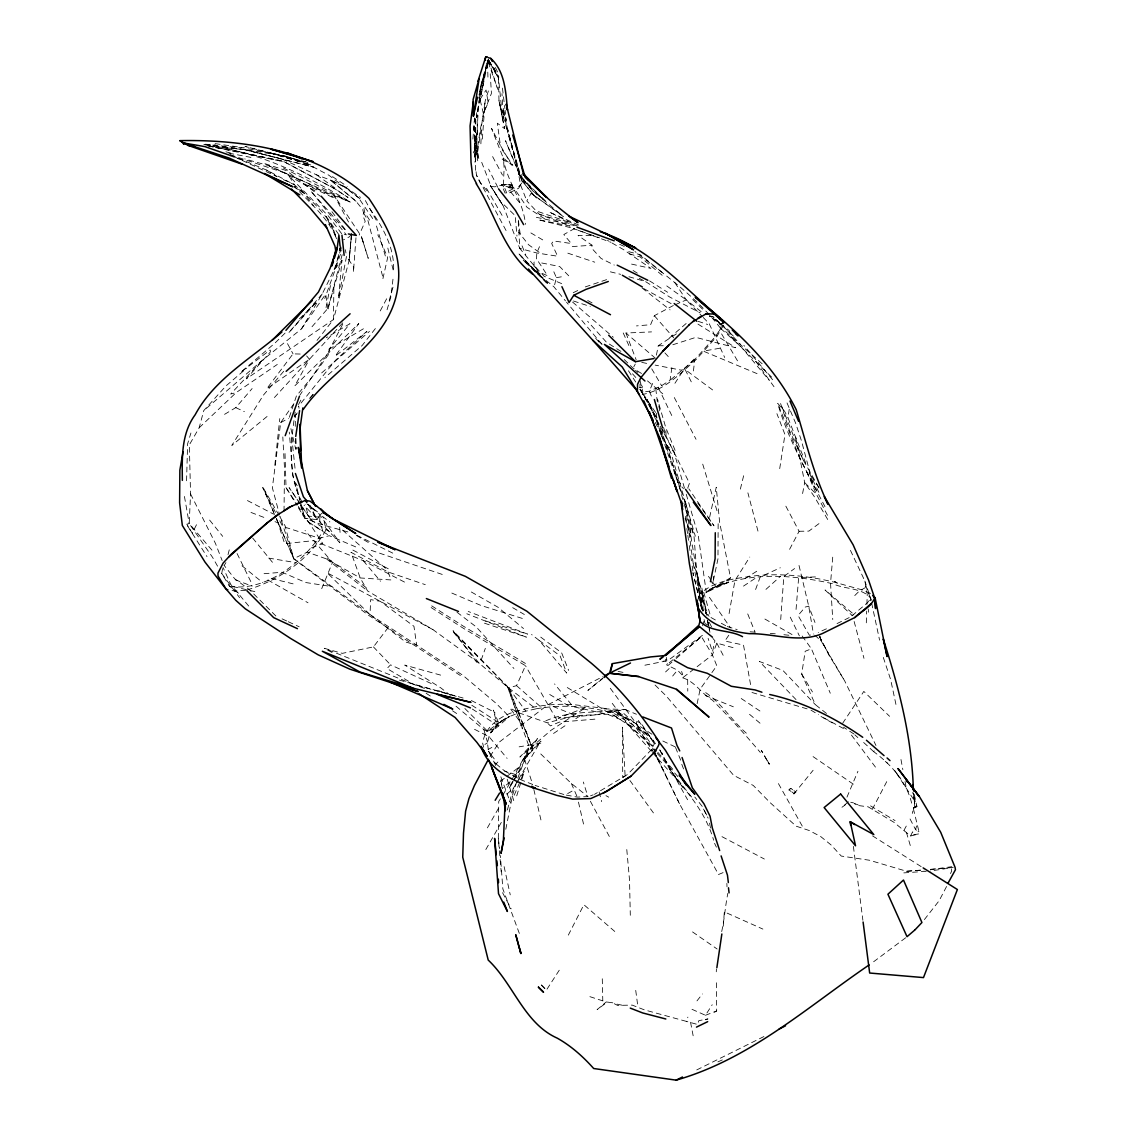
<?xml version="1.0" encoding="UTF-8"?>
<svg xmlns="http://www.w3.org/2000/svg" width="1137" height="1137" viewBox="0 0 1137 1137"><rect width="100%" height="100%" fill="white"/><g stroke="black" fill="none" stroke-linecap="round" stroke-linejoin="round"><path stroke-width="0.75" stroke-dasharray="5 3.75" d="M342.166 254.716L333.88 285.955L333.468 319.554L316.37 341.256M295.265 426.318L295.435 415.716M500.436 798.814L498.731 801.443L498.333 838.566L499.228 849.055M186.567 480.766L187.605 443.885L190.917 433.012M718.143 523.731L717.973 558.821L713.595 579.586M495.789 765.542L488.526 751.386L487.432 742.831L489.706 733.905L497.935 723.7L505.937 718.172L499.555 722.706M866.309 622.82L866.692 611.109M866.906 604.415L867.233 594.367L864.887 581.078L849.964 549.342M284.023 511.138L284.506 468.33L282.815 436.949M475.65 118.674L474.854 156.394L475.678 118.532M610.271 688.255L653.008 746.426L654.329 743.811L652.965 740.002L655.878 744.28C645.631 730.878 629.216 722.961 615.089 714.064C589.918 705.807 561.991 704.187 535.925 708.848L508.594 687.885L479.174 663.226L453.279 631.987L508.594 687.885L518.87 712.842L509.93 707.996L525.18 728.618L532.414 748.686L518.87 712.842L509.248 716.637L496.002 703.277L462.731 675.207L370.022 614.591L370.662 599.625L380.27 601.317L413.939 626.288L416.682 645.091L405.582 642.007L370.022 614.591L293.787 558.594L276.078 518.06M480.88 143.802L481.477 130.229M521.897 174.288L521.485 183.498L518.614 186.752M716.282 971.78L716.409 968.951M217.565 566.169L212.576 557.372L189.211 523.56L190.547 493.955L189.339 444.865L199.174 427.768L203.75 410.613L226.007 385.898L246.686 368.232M474.74 118.006C472.097 132.574 478.492 146.559 477.782 161.127C475.465 145.01 478.521 128.879 476.488 112.748M482.33 139.055L485.144 101.207L489.351 87.862M561.664 283.61L544.211 276.348L534.177 265.546L540.203 274.259L522.736 259.861L547.437 283.156L534.305 270.08L533.978 262.363L536.465 258.724L536.835 252.997L539.478 246.672M591.013 235.586L578.037 235.458L592.036 245.222L591.808 248.321L601.061 258.44L614.278 265.077M721.697 931.573C724.482 919.051 725.292 905.933 727.836 893.341M780.707 619.566L783.819 576.473L794.578 568.543M355.966 237.804L353.436 272.041L353.735 267.294L346.529 256.223L338.456 298.519L341.967 260.302L334.164 269.753L322.24 293.929L301.504 328.863L261.567 360.955L203.75 410.613M472.893 139.069L474.57 118.191M796.056 609.446L798.657 577.553L817.048 576.843M832.725 557.173L830.536 583.253L832.753 619.566M723.26 926.271L724.34 911.874L762.884 929.085M351.546 233.241L349.116 260.501L333.468 319.554L246.303 378.834L270.407 351.93L270.123 349.997L240.475 372.524L274.927 343.118L287.291 330.895M666.566 657.413L665.785 661.35M351.262 237.775L349.116 260.501L351.646 233.483M713.226 581.32L713.894 574.441M274.841 465.26L279.773 418.615M482.159 80.969L476.645 117.594L482.159 80.969L487.489 60.233L491.397 64.468L488.285 59.664L479.004 94.996M477.782 151.306L485.144 101.207M693.428 370.96L694.792 359.519L715.372 336.623L720.716 328.522C697.422 297.723 665.159 275.069 634.958 251.504M392.976 279.205L390.773 297.269L386.552 311.467M293.914 403.692L280.683 422.609L272.368 487.759L279.503 514.649M656.902 417.947L640.046 389.295L639.96 383.979M302.328 502.426C286.78 474.982 290.873 442.051 295.151 412.106M340.603 246.061L335.074 270.009L324.741 298.59M709.118 616.297L703.092 610.384L701.088 605.993L696.739 572.181L685.028 500.323L693.996 535.953L696.739 572.181L701.756 599.54L701.401 603.69M655.552 412.433L640.046 389.295L641.936 392.194L649.284 391.213L661.606 385.685L670.063 380.241L671.868 367.649M805.778 463.271L787.969 417.691L789.59 407.046M826.457 713.453L815.343 704.627L801.699 673.999L805.181 651.259L811.434 648.815L830.28 693.215M779.712 468.629L784.971 434.576L776.912 413.683M474.143 151.875L477.654 130.286L473.276 152.926M716.395 982.766L716.665 1010.949L714.491 1012.271M729.087 613.582L734.928 580.623L749.766 557.087M802.58 493.543L804.698 482.628L795.346 435.443M505.794 829.285L512.602 794.905L515.729 784.843M326.049 307.587L330.569 284.932M676.387 333.866L658.28 345.719L655.722 358.496L625.947 333.013L651.544 331.89M697.123 703.661L700.15 689.136L710.909 673.999M480.027 99.402L486.067 90.036L488.199 102.856L483.268 113.089L480.027 99.402L483.85 81.48M500.408 145.479L491.554 128.438L503.265 157.958L511.806 165.078L500.408 145.479L497.324 123.208L504.629 128.68L502.824 120.167L498.518 78.197L488.398 59.749L478.35 108.242L475.422 161.411L480.382 128.907L484.064 112.165L491.44 93.348L490.218 73.777M709.616 517.321L716.253 487.233L719.65 522.338L730.537 577.823C724.397 584.759 715.074 585.583 707.91 590.87C745.758 570.831 792.461 574.555 833.066 583.807C844.677 589.378 861.448 587.502 870.53 597.877L871.255 601.26M382.927 278.622L387.674 257.559L377.811 234.847M706.148 613.625L701.813 587.857L703.149 594.864L701.756 599.54M740.358 489.109L743.769 475.209M697.663 600.919L698.786 596.399L693.357 574.327M554.629 284.776L556.405 277.627L552.411 268.574M328.124 308.937L333.88 285.955M912.3 813.424L912.897 811.022M228.011 554.629L229.262 549.853M914.319 794.521L916.834 806.304L913.025 807.313C914.091 809.885 921.24 803.561 913.025 807.313L918.938 831.531L915.569 829.612L916.976 824.382M205.2 144.683L243.19 149.231L281.72 158.882L316.569 174.842L330.668 180.172L356.023 201.292L362.703 209.549L363.584 212.889L362.831 215.646L365.204 221.317L359.207 235.018M480.382 86.824L488.413 60.062L486.991 60.304M389.224 300.452L393.786 284.421M723.587 325.182L716.921 336.396L696.341 359.363C680.495 373.32 663.965 390.872 642.206 394.468M702.609 625.791L703.874 621.399M312.007 326.745L327.754 308.525L341.967 260.302M479.416 91.784L488.171 62.265L486.949 59.621M517.804 778.134L529.316 747.208L507.457 686.492L453.052 630.737L477.227 662.857M516.724 795.843L524.399 771.085L516.951 782.668M341.143 247.099L339.977 250.637L341.512 251.035L335.074 270.009M334.164 269.753L341.526 247.269M289.338 417.265L296.416 395.932L314.082 374.627L330.213 352.186L329.034 349.215L349.997 323.675L326.305 337.703M362.859 241.215L361.339 236.354L334.349 195.706L350.253 225.211M506.064 230.555L476.46 175.141L475.82 169.626M687.7 488.185L689.463 483.197L662.303 428.706M481.15 660.142L485.343 648.332M755.608 589.506L760.184 576.971L780.323 567.761M733.052 647.649L716.807 643.101L712.402 654.912L682.641 677.808L682.001 674.866L677.524 670.148L666.623 664.889L667.476 663.667M478.705 98.166L481.818 89.88L485.058 73.791L481.804 81.963M621.967 1005.165L613.852 1003.488L617.505 1005.392L632.215 1005.108L644.494 1009.912L686.293 1021.353L687.899 1017.132M321.714 588.696L332.473 562.46L305.057 530.467M222.596 568.628L221.715 573.503L229.418 586.109L240.475 594.736M673.36 305.512L654.343 315.702L650.606 324.713L636.45 325.907M514.222 795.26L524.399 771.085M846.966 797.151L857.938 771.284M559.248 970.231L546.3 990.256L541.311 985.168M652.652 383.439L649.284 391.213L652.539 398.703M532.414 748.686L508.594 687.885L516.539 685.654L525.479 665.699L462.517 627.752L430.639 607.229M946.567 886.49L939.134 900.731L924.097 919.961M514.947 776.713L529.316 747.208M771.625 377.114L731.603 337.76L729.073 330.398L709.374 315.83L712.856 316.626L720.901 323.946L721.156 327.001L719.565 330.483L737.586 360.969M767.077 760.383L761.392 750.477L769.252 764.206L767.191 760.141M851.997 615.771L867.531 602.709L870.601 598.375L865.811 586.223M910.581 835.993L912.599 831.815L915.541 834.785L910.581 835.993L893.824 822.222L868.099 806.815L857.341 805.408L854.413 803.589L860.652 805.678M501.332 822.406L485.215 850.618M507.372 809.985L513.228 788.453L517.662 780.821M950.475 873.557L951.683 871.113L951.385 868.824L948.329 868.256L930.379 870.999M196.488 524.725L192.252 533.225L186.823 524.2L189.211 523.56L212.505 550.791M651.6 749.482L627.539 774.496L594.48 794.351M513.157 781.56L509.532 787.472L514.18 778.248M568.329 935.111L583.878 904.711L616.24 932.738M342.706 324.216L326.887 354.602L300.026 394.965M872.292 809.373L887.272 780.622M789.604 549.313L799.084 531.292L785.425 505.354M298.491 404.559L300.836 400.153M380.227 310.941L387.575 297.027M511.977 779.442L523.02 759.445L540.771 741.139L542.505 742.845L519.14 746.838M633.792 366.782L635.27 364.067M903.901 830.479L906.431 825.789M306.635 355.924L309.463 359.235L294.781 385.855L358.795 323.562L335.06 356.322L366.924 331.435L335.586 360.216L298.306 406.477M509.532 787.472L512.972 781.403M513.839 779.883L536.223 740.386M487.403 827.85L499.271 806.929M490.53 185.9L503.151 205.74L490.488 185.658L503.151 205.74L519.78 248.434L536.835 252.997L557.599 256.209L551.672 243.46L553.563 240.959L571.342 243.517L563.81 234.535L574.455 228.608L538.142 219.725L570.078 226.036L539.279 214.239L526.815 200.894L531.15 193.29L561.934 215.319L532.486 190.604L519.211 174.529L532.486 190.604L543.799 199.742M793.91 793.896L795.829 792.048L790.769 788.296L789.05 789.803L793.91 793.896L813.111 770.275M518.543 779.286L539.805 742.589L521.641 762.003M224.486 565.046L225.922 562.588M518.515 173.705L525.081 183.341L518.515 173.705L520.575 185.018L518.714 188.188L507.116 194.015L503.336 184.635L504.16 167.764L503.265 157.958C506.505 181.181 523.418 200.439 525.436 224.359M490.075 756.446L499.086 742.262L547.863 704.769L603.051 676.501M502.98 794.862L511.138 780.92L502.284 788.382M514.066 780.096L520.405 769.749M692.007 1009.315L705.452 1015.284L712.203 1004.767M516.027 784.118L513.228 788.453L505.325 795.545M674.937 383.283L683.877 369.482L694.124 359.079M911.647 803.148C906.445 781.517 891.138 764.547 873.685 751.656L875.973 748.217M842.631 723.303L863.822 691.424L889.575 716.296M728.789 635.213L724.866 641.026L743.513 645.077L750.775 685.71M524.996 756.73L537.46 738.595L519.893 757.043L550.99 730.309L586.067 707.342L558.168 718.2L594.722 714.946L625.037 709.502L636.422 714.249M301.504 328.863L325.708 294.071L327.754 308.525M723.388 322.652L720.943 324.898L723.317 321.544M711.89 672.621L716.779 665.742L712.402 654.912L701.501 636.649L702.737 635.086L667.732 660.654L644.594 665.273M720.943 324.898L723.359 321.572M494.78 727.936L501.36 721.043L500.337 722.208L509.248 716.637L490.687 732.782L494.325 728.22L490.687 732.782M300.225 354.048L293.033 353.849L266.74 388.783L309.463 359.235M332.032 652.524L324.301 648.303L342.322 653.349L373.433 646.896L389.508 625.805M375.366 328.565L362.206 345.449L324.912 377.555M696.967 1000.887L702.439 993.965M495.519 726.742L497.935 723.7L487.531 731.148L464.536 708.152M294.17 416.838L299.486 410.244M229.674 586.322C266.101 591.993 304.872 561.124 322.837 531.491L319.696 520.163L320.165 514.72L323.491 512.091M672.663 676.032L677.524 670.148M294.284 416.81L296.53 414.152M309.946 398.234L315.546 391.597M283.681 371.316L263.471 395.065L231.82 445.406L269.696 414.337M224.543 414.351L235.785 407.629L252.13 388.556M309.747 398.263L314.309 392.947M322.24 293.929L288.457 333.027L316.939 301.547L297.169 321.117M351.589 234.279L349.187 236.908L343.53 239.822M274.415 397.538L344.284 321.174M261.567 360.955L230.669 394.042L236.183 392.578L277.286 364.451M431.278 683.564L390.588 664.847L386.978 668.528L414.294 684.63L427.597 689.576M494.467 762.145L496.045 763.893L499.115 760.795M854.754 595.575L859.259 591.084L865.271 587.658M694.792 359.519L670.063 380.241M493.913 729.073L490.019 732.868L483.836 729.556L455.454 705.722M199.174 427.768L236.183 392.578M665.571 671.953L671.271 666.538M788.879 790.059L790.769 788.296L795.758 792.134M500.706 721.455L509.248 716.637M765.968 589.364L780.366 576.374M795.829 792.048L794.109 793.541L789.05 789.803M321.672 372.908L369.468 331.421M669.153 338.243L687.416 322.396M668.158 665.401L674.824 659.659M676.16 658.508L701.501 636.649L666.623 664.889M848.401 801.784L841.849 807.355L845.573 804.641M607.3 1002.067L606.177 1001.981L597.11 1009.656L607.3 1002.067L612.786 1002.82M523.02 759.445L527.298 755.906M602.653 678.633L587.886 690.415L602.937 677.965M905.663 937.783L871.866 963.067M713.88 587.559L709.545 589.364L711.407 588.653L703.149 594.864L706.972 615.543M500.294 781.389L505.553 777.395M506.875 776.4L518.699 767.418M818.967 523.631L808.904 531.093L799.084 531.292M712.018 588.27L713.269 587.957L706.29 592.391L698.246 535.413L685.938 493.174M663.368 661.364L664.193 660.782M553.534 733.464L567.491 724.098M743.499 586.109L756.73 577.312M728.732 582.116L720.389 585.271L721.938 584.446L728.732 582.116L706.29 592.391M484.93 744.437L487.432 742.831M575.791 718.698L580.154 715.869M745.119 578.634L757.327 570.873M329.034 349.215L365.304 327.655M730.537 577.823L715.727 586.365L708.45 576.36M513.085 188.657L505.112 193.148L501.417 184.663L511.522 185.075L513.085 188.657L501.417 184.663M572.01 791.139L565.302 794.919L577.298 797.108L587.886 796.611L583.338 782.029M913.437 808.109L916.806 806.247L912.272 792.56M488.157 749.439L491.838 747.45M280.683 422.609L288.514 418.388M665.571 659.858L666.893 659.204M696.754 1069.917L766.523 1035.253M826.428 628.818L818.242 632.499M837.045 623.588L849.183 617.604M573.219 292.706L577.738 290.532M916.806 806.247L913.309 807.91L916.863 806.431M717.888 1061.901L722.322 1059.911M674.98 304.815L686.322 299.926L702.822 313.002M487.531 731.148L493.913 728.49L497.111 724.212L493.316 710.128L498.773 723.203M723.075 872.619L718.541 874.509L679.656 804.072L655.054 753.461L679.656 804.072M341.342 250.097L339.977 250.637L339.494 247.923M705.452 1015.284L716.665 1010.949M545.788 720.844C570.746 709.786 598.687 713.482 625.037 709.502L600.691 708.749M721.569 584.66L715.116 586.777L719.693 585.2M590.501 795.843L593.159 794.848M311.51 547.792L322.794 543.557L298.306 506.42M585.299 286.922L606.973 279.503M869.535 600.592L871.24 600.009L864.887 581.078M672.834 344.753L695.83 337.376L735.767 347.737L695.787 322.737M705.295 1019.775L707.967 1018.923L698.843 1020.642L697.578 1024.494L686.293 1021.353M518.87 712.842L547.181 722.777L575.905 715.557L607.4 714.249L613.639 715.23L620.631 719.565L607.4 714.249L573.105 706.688L554.558 683.934M247.127 589.904C279.347 580.325 309.733 559.276 326.163 529.572L323.121 517.591M535.925 708.848L518.813 712.757M918.085 831.758L918.938 831.531M355.71 546.897L329.318 535.712L319.255 538.213L282.63 526.417L278.65 518.628M810.567 635.043L809.416 635.313L798.075 615.487L805.209 607.087L808.72 606.135L815.002 622.493M913.636 834.729L918.994 833.876M719.792 348.235L703.306 351.12L759.886 374.826M556.405 277.627L563.853 276.433M639.477 387.66L642.576 387.22L640.771 383.624M712.601 389.934L685.17 369.582L680.964 370.093L655.154 365.105M951.825 866.692L930.336 869.606M594.893 719.152L559.262 722.137L550.407 725.889L547.181 722.777M655.054 685.042L666.225 695.986L733.649 775.349L753.248 785.44L770.104 802.623L796.127 826.173L809.16 830.493L820.729 836.576L831.175 845.047L841.266 856.062L869.421 860.24L906.573 871.255L923.884 869.848M930.819 869.293L955.066 867.332M903.816 872.889L928.815 871.113M264.082 573.688L282.132 572.266L305.754 582.528L331.961 586.621M245.748 590.288L235.103 591.112L227.158 589.62M906.573 871.255L924.04 870.032M572.252 246.573L592.036 245.222M506.761 184.421L503.336 184.635L509.703 187.96L512.133 187.676L514.166 189.836L506.761 184.421L512.645 185.089M702.524 596.683L696.739 572.181L702.709 596.683M658.28 345.719L664.719 345.762M203.821 144.399L241.215 147.696M589.904 996.666L606.177 1001.981M205.314 144.214L215.689 144.982M750.107 631.774L758.45 632.428M770.275 633.394L775.349 633.821M356.023 201.292L330.668 180.172L345.023 186.852L360.799 199.401L328.792 175.197L313.627 167.153L244.938 149.729L209.037 146.048M320.307 517.193L308.454 516.099L300.708 504.714L311.566 520.433L331.876 533.154M491.085 186.425L494.865 186.823L502.483 185.075L505.226 189.325M783.905 634.716L789.05 635.256M709.701 316.228L712.8 316.583L735.383 337.973M218.091 148.151L228.523 149.444M205.2 144.74L244.938 149.729M215.135 143.646L244.427 147.824M286.78 156.423L243.19 149.231L313.627 167.153L286.78 156.423L311.325 165.149L269.981 152.926L283.411 155.726M268.687 558.096L295.819 562.644M208.128 145.82L283.383 161.127M618.102 671.427L624.81 672.706M228.821 153.168L252.698 157.745M541.738 262.988L559.631 266.484L570.262 277.357M248.548 148.819L285.032 156.082M641.751 362.376L648.431 363.755M254.844 591.61L229.02 585.654M208.426 146.005L213.529 147.114M215.234 147.469L284.307 161.838L335.33 188.998L348.05 197.497L334.719 188.799L284.307 161.838L222.681 147.853C268.702 156.721 310.955 177.926 350.608 202.215L268.318 165.547L244.682 158.896M751.983 692.49L809.459 709.559M536.337 217.295L574.057 225.424M631.589 264.097L650.918 268.403L623.218 249.429L607.471 240.39M850.718 802.253L853.589 802.935M610.37 271.828L620.631 274.344M463.1 698.033L399.414 680.111M271.26 578.435L293.09 583.849M727.239 626.53L737.174 629.6M307.857 162.477L244.967 146.446L307.843 162.406M628.69 251.675L640.358 254.731L663.994 273.889M225.865 151.818L232.516 153.552M456.221 696.327L414.294 684.63L324.301 648.303M269.981 152.926L311.325 165.149M440.644 675.122L404.744 665.088L440.744 687.828L450.494 695.375M629.244 253.849L640.159 256.934L663.042 276.007M347.879 531.931L320.535 524.228L304.759 518.174L297.624 506.548M628.903 276.732L645.446 281.535L669.991 297.198L700.136 312.789M344.312 234.293L346.373 234.89L310.771 190.973L346.344 231.436M563.838 794.493L535.143 785.454M539.279 214.239L578.292 226.192M522.324 618.429L481.079 605.509L450.081 592.32M485.57 620.958L527.568 634.091L468.231 611.464M591.055 235.018L573.631 228.636L599.569 237.86M264.964 163.685L286.453 170.635L320.435 196.331M496.045 763.893L504.672 771.028L518.5 775.505M698.004 321.288L707.697 324.486M573.46 300.992L590.274 306.521M484.476 623.19L526.388 637.146L466.81 613.767M567.832 253.167L594.736 262.178M371.23 550.336L443.075 574.725M479.174 663.226L432.955 629.628L367.606 590.97L360.23 577.966L350.992 552.298L388.087 571.996L425.281 584.66M229.461 155.641L244.37 160.772M538.384 211.653L570.404 222.753M682.641 677.808C695.091 681.532 701.671 693.897 712.402 700.15C729.172 716.85 745.005 734.303 760.326 752.438M388.087 571.996L391.1 579.941L360.23 577.966L326.532 558.935L307.288 552.141L293.787 558.594L279.958 516.34M230.342 154.803L283.923 172.682L316.271 191.584M593.244 235.828L610.995 242.323M235.203 579.785L252.13 586.152M250.993 512.446L266.996 518.586M274.998 521.656L278.195 522.892M608.991 710.938L623.417 716.68L629.372 720.46L614.278 711.009L628.406 720.005L656.66 751.045M578.705 225.069L549.015 211.937L575.095 224.813M553.037 706.447L575.905 715.557M404.516 582.087L363.229 560.655L313.542 540.643L284.662 543.742L276.49 518.174M705.224 695.418L733.351 706.802M293.559 186.724L302.513 192.252L294.369 184.734L266.683 170.124L230.569 155.002L276.817 176.562M534.305 270.08L547.608 275.737L536.465 258.724M438.456 690.529L444.809 693.328M619.693 244.37L624.341 246.431M268.318 165.547L306.862 182.801L334.235 197.54M282.09 618.855L286.751 621.015M288.301 621.74L299.173 626.785M283.198 179.532L294.369 184.734L288.897 175.794L328.536 216.215L342.777 235.174M235.785 407.629L244.37 411.665M613.639 715.23L626.97 723.999L651.927 735.838M662.843 741.011L675.307 746.924M332.601 197.412L304.73 184.066L349.67 201.803L282.147 167.352M330.668 180.172L346.785 188.173M821.013 716.481L832.327 722.905M356.919 535.328L393.047 553.278M652.908 750.278L651.444 749.553L652.411 750.875L651.501 749.439M471.315 700.534L494.979 712.444M705.039 623.573L708.962 625.577M474.541 729.314L488.995 736.648L507.102 758.365M247.44 500.564L273.591 514.123M639.207 278.238L643.883 280.711M352.896 550.081L389.181 569.267M721.981 836.661L764.348 859.032M432.955 629.628L327.001 572.707L370.022 614.591M587.715 300.523L592.064 302.883M870.445 593.415L861.889 589.833L835.482 582.471C809.7 576.089 782.995 573.219 756.489 575.649C736.918 578.278 714.619 580.168 699.568 594.296L699.227 596.172L702.979 610.668M504.672 771.028L520.689 779.698L532.656 784.445L524.853 760.198M643.727 288.571L672.408 304.318M605.964 795.673L608.707 797.165M715.344 619.949L710.895 617.476L703.263 590.515M721.284 623.247L725.747 625.705M853.901 733.976L843.469 727.183M267.835 579.984L308.013 602.766M764.903 619.04L792.645 634.915M471.329 591.993L497.921 607.186L523.532 628.576M502.142 159.052L512.872 165.263L500.095 146.744M512.688 607.67L524.356 614.506M530.88 232.929L544.566 240.987M308.241 504.814L310.401 506.079L317.038 519.68L320.165 514.72L329.872 521.926M356.421 535.47L369.056 542.903M311.609 508.367L317.692 512.005L339.864 542.761L304.048 505.269M823.714 717.831L846.283 730.039M810.979 710.142L818.541 714.704M525.422 663.454L462.816 625.847L431.094 605.467M549.697 694.48L569.594 706.432M870.587 805.891L895.089 820.616M567.264 687.544L605.438 710.739M266.683 170.124L277.13 176.576M300.964 504.586L304.759 518.174L308.695 522.309L322.325 530.709M641.566 373.505L633.053 368.146L629.258 364.451M633.096 270.507L637.601 273.335M649.611 280.91L667.604 292.266M620.916 351.376L606.518 342.294L587.63 321.288M872.548 835.88L921.666 866.934M426.119 693.286L433.353 698.019M651.913 734.218L619.494 712.913L605.069 708.436L574.242 704.713C554.828 703.178 535.371 705.779 516.724 711.137C501.346 715.315 484.589 726.202 482.699 743.499L483.694 747.293M471.798 705.253L498.603 722.535M308.695 522.309L329.318 535.712M472.338 709.047L501.673 728.092M544.509 218.73L526.985 207.275L513.697 187.591M460.386 675.534L368.686 615.359L293.772 558.935L276.49 518.671M332.487 176.633L347.226 186.383M741.225 698.516L761.676 712.174M452.512 710.767L458.396 714.69M345.023 186.852L360.543 197.426M813.083 756.617L853.461 784.26M692.547 931.928L717.106 948.997M313.457 508.992L317.692 512.005L307.175 504.188M666.751 285.927L686.322 299.926L702.012 316.228M539.123 252.3L528.534 244.711L518.799 232.303M316.569 174.842L335.117 188.131M531.15 193.29L566.524 218.929M715.074 319.326L718.939 322.141M521.897 180.854L536.465 198.193L521.897 180.854L505.51 140.732L521.727 179.006L546.712 202.088M539.094 640.344L560.1 655.878L566.738 673.104L539.094 640.344L531.562 634.489M307.928 504.245L310.401 506.079M302.513 192.252L294.412 186.198C308.937 202.485 327.413 216.741 335.998 237.363C331.08 216.499 312.874 204.02 300.012 188.245L313.471 205.825M362.774 240.916L368.246 258.383L361.339 236.354M540.743 637.118L561.65 652.865L568.642 670.404M705.707 692.632C722.464 703.988 732.64 721.924 748.118 734.701M457.003 612.246L476.275 626.956L513.924 668.485M327.428 558.096L368.146 589.122M642.107 288.016L670.077 309.889M326.532 558.935L367.606 590.97M540.757 753.959L571.328 783.45L587.886 796.611M242.039 565.842L262.675 582.542M885.24 761.349L887.684 763.368M647.479 380.895L662.757 393.828M857.852 737.572L854.839 734.857M749.525 714.306L761.833 724.738M762.174 363.783L723.914 330.085M572.579 302.072L613.284 337.234M626.97 723.999L645.617 740.386L656.006 752.04M516.539 685.654L541.525 707.598M635.526 370.335L637.999 372.51M684.488 488.214L673.886 451.773L665.131 443.984L678.249 479.913L683.38 488.754M814.732 635.171L821.156 640.898L844.734 680.992L875.973 745.502M385.486 568.301L339.679 527.511L340.176 533.537M623.872 713.539L649.128 736.335M601.97 344.397L566.524 302.186M720.716 328.522L741.068 346.785L769.465 380.611M863.651 742.475L873.685 751.656M601.956 344.042L595.603 338.186L601.189 344.554M504.103 204.887L516.099 216.556M624.213 359.534L627.994 363.229M692.731 299.571L704.57 311.154M827.494 515.288L816.423 494.268L804.698 482.628L814.689 497.196L828.489 520.831M275.865 615.97L249.273 589.549L234.762 578.818L223.975 565.217M541.439 984.926L546.442 989.929M542.846 198.89L519.836 175.51L507.571 128.936L519.595 175.524L521.727 179.006L509.006 136.127L502.625 105.386L502 93.66M547.437 283.156L519.04 253.977L535.328 271.729L553.875 286.751L565.473 300.893M703.22 317.479L709.246 323.747L724.695 357.487M796.014 699.582L759.36 661.45L782.952 670.475L815.343 704.627M373.433 646.896L390.588 664.847M721.412 324.315L740.286 344.17M519.04 253.977L548.929 285.501M702.24 806.389L694.806 797.065M664.875 352.882L670.134 358.596M657.84 752.339L675.207 771.98M491.028 754.172L488.526 751.386L494.254 758.876M657.172 753.334L677.95 776.642M632.499 373.775L637.985 379.957M772.62 379.73L743.854 345.364M651.359 751.273L625.165 721.469L645.617 740.386L654.329 753.305M652.496 752.566C675.875 779.371 703.476 804.925 713.638 840.2M654.343 315.702L673.687 337.817M824.965 506.676C807.654 472.992 788.154 439.976 777.68 403.322L784.516 411.196L787.969 417.691M712.871 638.383L714.917 640.785L712.487 651.771L708.109 638.354M487.119 190.931L479.985 182.417L476.46 175.141M363.229 560.655L380.511 581.263M510.641 191.926L520.476 203.679M533.637 265.106L519.78 248.434L518.245 220.393M248.676 606.021L230.74 584.404L223.051 567.491M252.698 538.071L272.979 562.943M209.62 520.092L222.71 536.366M768.228 762.401L769.408 763.879M659.844 749.908L669.594 769.223L691.594 797.037M612.232 703.334L624.838 719.934M338.869 234.663L326.177 216.385L330.455 225.879M640.046 389.295C668.812 433.169 677.41 486.849 693.996 535.953M851.457 735.099L875.888 767.688M331.933 211.695L346.543 231.252M508.594 687.885L525.706 710.995M221.715 573.503L239.594 597.721M675.549 747.478L680.75 760.326M913.523 799.297L894.592 770.389L900.063 777.879M488.285 59.664L498.859 77.231L493.131 66.358L495.505 73.678M802.182 636.024L811.434 648.815M629.941 780.522L654.031 813.737M669.594 769.223L682.825 787.486M638.283 720.46L651.416 738.752M311.566 520.433L308.454 516.099L305.128 504.26M755.934 361.467L773.999 386.722M697.734 503.023L713.993 525.82L688.866 488.839M709.403 597.323L730.579 627.951M299.841 503.336L289.096 487.645L299.742 503.293M360.031 199.998L373.007 219.015M659.773 749.994L687.587 799.723M658.195 759.047L655.296 754.741L665.372 774.269M369.823 208.711C382.728 227.144 395.079 248.221 393.516 271.473L387.404 246.331M674.795 282.53L686.322 299.926M819.052 487.972L809.118 472.793L819.635 493.799M285.003 453.521L286.041 487.645L297.368 504.984M628.448 370.761L635.711 382.032M654.329 743.811L640.827 722.72L636.72 721.611L636.095 723.629L645.39 740.173M556.718 719.806L525.479 665.699M369.568 220.081L364.593 212.235L363.968 208.426M187.633 526.033L207.005 556.604M490.445 64.994L487.489 60.233L487.929 77.472M286.041 487.645L296.729 505.098M640.245 389.067L659.361 424.684M819.294 636.251L829.456 655.807L844.734 680.992M801.699 673.999L812.443 691.921M651.743 368.843L661.606 385.685M497.864 187.434L488.612 169.115M297.198 485.755L295.478 482.799L299.898 499.64M308.411 504.927L317.038 519.68L304.759 518.174L300.339 501.332M661.805 752.737L662.7 754.286M486.48 188.273L502.27 215.717M279.034 515.317L263.372 488.057L275.808 517.051M279.901 516.838L285.131 525.919L293.772 558.935M363.584 212.889L367.947 220.521L382.6 276.163M803.148 459.902L780.508 403.265L789.533 430.71L803.148 459.902L819.109 487.887M717.305 320.222L721.156 327.001M654.201 752.566L656.859 757.299L654.102 749.525M287.505 343.644L293.033 353.849M778.433 783.606L802.267 826.116M490.004 62.947L498.518 78.197L498.987 100.738L502.824 120.167L503.52 110.417L507.884 133.001L519.438 174.771M710.17 579.444L714.491 587.175M365.375 200.567L377.583 222.582M704.357 810.624L707.711 816.792M660.526 433.808L671.086 453.293L695.318 536.223M590.373 801.244L610.285 838.253M660.171 426.19L673.886 451.773M829.456 655.807L819.351 636.279M492.619 156.593L502.483 175.112M502.568 892.701L511.153 908.833M674.298 397.552L696.029 439.28M716.807 643.101L723.558 656.063M816.352 490.218L800.334 459.305L777.68 403.322M910.041 818.967L915.569 829.612M709.275 622.394L711.591 626.899M655.225 422.424L671.086 453.293M275.467 512.389L262.718 487.46L275.381 516.454M703.519 809.075L708.124 818.143M495.348 67.481L499.157 75.042M190.547 493.955L215.419 543.344L222.141 560.541M685.17 369.582L691.282 381.847M790.258 617.164L799.368 635.853M237.079 553.534L252.116 584.262M714.576 843.341L716.424 847.164M658.195 387.362L671.868 415.73M623.218 332.942L629.912 347.908M701.316 598.588L708.408 614.691M571.328 783.45L577.298 797.108M806.659 471.798L816.423 494.268M787.031 402.939L795.573 423.007L801.471 440.815L813.737 486.721M659.758 410.784L657.442 399.073L665.827 427.768L675.25 450.749M522.054 245.834L525.706 254.731M747.734 613.923L755.067 632.144M520.575 185.018L526.815 200.894M481.718 162.349L490.132 184.137M331.634 226.007L336.538 238.813M625.947 333.013L636.151 359.775M681.774 764.277L683.564 768.982M674.809 473.219L684.73 501.389L693.215 563.625L697.223 574.299L701.088 605.993M500.834 776.784L510.385 802.58M488.171 62.265L497.992 89.567M507.457 686.492L522.181 728.504M519.325 933.392L502.852 888.907L500.394 855.735M680.722 490.63L652.268 408.737L647.166 399.485L662.914 436.395L662.501 429.445M681.617 671.455L682.669 674.596M883.307 657.413L890.655 679.585L896.212 705.693M702.723 464.152L718.058 514.222M488.398 59.749L496.954 87.222M507.201 779.257L513.753 800.633M819.891 636.748L821.156 640.898L819.734 635.938M685.114 518.344L690.614 536.621L684.858 514.706M663.582 427.498L666.055 435.841L665.827 427.768M906.402 832.327L910.382 845.829M376.489 226.007L385.855 257.715M757.967 531.107L747.89 492.847M483.836 729.556L487.332 741.708M506.946 129.519L499.385 102.998L506.306 120.451L505.098 110.232M300.495 502.881L292.92 475.692L289.281 432.131M509.006 136.127L519.595 175.524M854.143 621.498L863.978 658.351M599.114 791.921L601.658 801.613M639.989 380.497L642.888 391.981M799.013 565.459L808.72 606.135L813.452 634.034M533.836 789.504L541.724 823.273M290.901 428.649L295.691 449.143M578.463 802.111L583.878 825.505M701.799 609.659L692.945 572.636L693.712 577.894M704.073 619.594L704.826 622.905M696.739 572.181L697.223 574.299M504.117 866.621L510.243 894.847M871.624 602.951L879.583 640.159M300.58 504.8L302.755 514.947M705.963 613.625L702.353 596.698L703.22 610.811M707.399 620.404L709.559 630.566L708.152 622.223M693.215 563.625L703.036 611.962M707.512 620.404L709.929 632.257M498.987 100.738L504.629 128.68M690.543 1022.262L693.769 1038.948M475.593 170.294L474.626 135.118L476.858 146.63M709.559 823.117L710.554 828.319M900.973 759.502L902.849 769.635M905.052 781.46L906.63 789.917M345.378 249.756L345.961 252.997M184.436 496.457L189.211 523.56M476.559 144.968L478.833 158.839M502.142 788.154L500.891 779.698L502.142 788.325M686.847 528.563L687.587 533.679M687.828 535.385L689.036 543.898M689.278 545.604L690.486 554.131M690.727 555.837L691.95 564.35M692.191 566.055L693.158 572.863M635.725 990.384L637.971 1007.311M518.373 220.28L520.519 236.695M853.39 846.383L862.884 920.259M498.333 838.566L499.598 848.628M298.804 406.435L299.031 408.254M502.455 88.103L504.885 108.541M655.779 388.683L657.229 401.318M868.227 609.048L868.569 612.218M291.754 437.148L295.378 471.784M487.19 62.563L487.816 68.774M913.508 793.129L914.802 806.872L913.636 793.015M626.785 849.552L629.528 880.052L630.31 915.285M515.359 217.636L516.965 236.098M499.385 850.803L501.19 871.795M656.376 413.186L656.944 420.178M295.577 438.598L296.018 449.101M726.87 883.378L726.998 886.803M474.626 135.118L475.01 162.335M690.628 527.938L690.855 536.124M474.058 126.292L474.555 143.845M602.283 978.772L602.781 1000.489M295.933 438.541L296.075 449.101M687.672 679.684L687.771 691.14M819.692 636.407L820.047 637.587L819.692 636.407M853.816 614.364L852.253 615.614L825.05 589.975L853.816 614.364M625.123 776.031L622.721 777.566L622.422 727.225L625.123 776.031M513.412 187.477L510.47 187.136L510.087 185.942L513.412 187.477M837.486 583.224L834.601 581.504L837.486 583.224"/><path stroke-width="1.5" d="M715.272 532.741L715.102 558.708L710.44 581.675M182.346 480.397C182.105 457.728 181.067 434.007 195.18 414.735C214.68 378.564 251.845 358.183 281.919 332.004M505.098 802.85L503.378 840.726L501.033 853.347L504.089 837.884M697.066 600.293L700.008 621.299L698.871 625.279L665.472 655.608L699.454 626.586L712.487 637.232M334.463 257.914L336.936 250.012L338.911 235.231L340.048 246.132M295.734 436.381L299.599 410.613M473.418 116.145L479.061 79.022L473.12 99.487L473.418 116.145L477.54 97.213M721.853 933.974L716.85 967.715M302.854 407.913L300.182 427.498L301.689 468.174L298.32 447.381L307.388 490.601L315.39 506.164M183.057 451.702L179.859 470.149L179.618 502.909L182.332 525.479L205.001 562.09L225.311 588.184M610.853 670.631L612.36 663.653L650.648 656.916L663.951 655.651M185.175 143.489L183.498 143.887L183.711 142.892M484.93 60.403L485.726 56.992L487.446 56.85M331.833 265.589L335.671 250.438L334.96 246.16L325.381 224.6M477.952 81.239L485.726 56.992M638.909 676.501L609.546 673.147L612.36 663.653M473.347 101.69L470.078 125.894L471.016 162.335L472.651 176.121L476.616 183.796M331.976 265.802L333.468 261.069M337.334 247.397L330.057 268.431L318.417 292.053L285.941 330.327M285.216 435.642L299.486 396.188M519.424 948.343L515.757 934.742L520.86 953.573L520.178 951.115M827.779 503.933L824.325 496.627L853.134 544.822L868.54 579.984L874.637 597.963C871.368 606.845 861.405 611.194 854.754 617.562L822.449 633.522C799.169 643.599 773.501 633.281 749.382 633.664C729.968 631.547 706.674 624.483 697.265 606.163L689.42 563.853L681.02 501.957L671.171 473.902M948.201 882.852L955.45 869.734L955.066 867.332L940.711 832.284L919.421 796.568L905.777 778.888L907.255 782.014M488.469 759.203L474.413 785.568L468.941 798.572L465.616 811.15L463.498 833.123L462.745 857.199L488.214 960.069C513.469 983.889 524.1 1023.314 557.215 1038.138C571.158 1045.926 583.096 1056.643 593.685 1068.51L676.145 1080.15C749.979 1059.115 807.213 1007.126 869.137 964.943M495.163 800.292L499.584 793.057M608.281 281.493L585.981 289.366L573.773 295.279L569.083 302.527L561.92 286.695M183.498 143.887L184.237 142.892M689.249 324.77L662.601 351.432L640.898 377.598L637.559 384.263L637.416 391.54L653.221 420.32M303.238 409.476C332.885 366.441 392.407 341.924 398.106 284.648C402.171 252.442 386.068 224.103 368.871 198.335C318.545 151.022 246.274 139.382 179.888 140.633L183.27 142.935L229.006 158L292.706 186.766L264.48 173.464L299.784 194.853M443.899 704.371L452.782 709.076L389.522 681.859L418.146 691.566L349.812 669.139L318.175 654.841L290.532 638.411L245.308 608.821L235.842 600.35L225.95 588.909L218.02 575.962L217.963 573.119L223.15 563.042L231.053 554.401L267.053 522.935L277.655 514.834L291.896 506.008M228.85 556.917L267.124 522.992L277.726 514.89M915.129 929.711L921.922 922.519L903.489 880.038L887.926 894.222L907.028 936.689L914.745 930.08M662.601 351.432L668.67 345.165M419.127 693.812L455.098 717.461L476.844 742.29L487.19 756.304L481.022 746.355C488.398 769.465 511.38 780.025 532.514 787.6L556.775 795.36L572.622 799.112L590.714 798.586L606.732 791.38L630.992 776.159L655.608 751.031C656.589 747.919 659.83 745.204 659.076 741.75C640.33 712.657 617.704 685.739 591.368 663.241L526.843 611.209L465.331 576.331L377.854 542.136L395.107 549.725L334.264 519.609M272.127 340.29L312.22 300.594M693.058 321.515L706.12 313.84L715.116 314.054M695.133 319.71L689.193 324.727M286.154 371.344L350.097 313.798M854.754 617.562L871.084 603.761M699.454 626.586L659.886 659.19L662.8 657.129M603.989 677.553L609.361 673.275L638.696 676.643L676.728 689.306L709.033 717.134L676.515 689.463M284.278 510.556L290.034 506.619M603.306 793.157L630.992 776.159M697.947 318.189L701.344 316.2M604.628 675.691L609.361 673.275M696.469 1027.123L707.683 1021.666M676.145 1080.15L682.484 1076.995M779.215 1028.957L785.553 1025.801M609.546 673.147L630.495 662.999M291.967 506.064L301.376 502.142M316.782 506.221L310.131 501.204L305.483 500.408L296.984 503.762M644.963 381.009L604.415 344.426L635.441 361.694L653.988 358.539M706.049 313.798L708.493 313.67M183.27 142.935L205.001 146.63L229.603 155.229M348.363 233.938L356.35 235.444L321.16 196.204M179.888 140.633L187.875 145.323L194.697 146.63M769.692 694.508C803.333 701.884 834.729 717.76 862.741 737.288M413.029 688.169L322.339 651.259L359.917 672.01L413.029 688.169L470.988 702.368L437.162 694.337L470.462 707.896M665.841 1018.994L642.632 1012.939L630.253 1008.107M488.242 57.689L490.772 58.385C505.07 71.517 505.794 92.125 507.486 110.161L506.207 104.149L522.977 172.184M742.532 636.663C729.201 629.329 710.867 632.655 700.008 621.299L697.294 602.425L697.549 603.733M761.918 692.22L755.11 689.932L731.333 686.293L707.228 673.289L687.601 667.689L674.269 660.299M187.875 145.323L242.494 164.325M576.942 227.144L614.207 240.817M642.931 716.978L671.512 728.007L676.956 745.389L679.741 750.903M295.435 473.489L303.408 496.812L306.891 500.991M600.336 231.82C648.246 247.226 682.953 286.24 720.034 318.118M426.361 598.559L458.481 611.45M287.718 152.926L301.973 158.91M619.864 240.831L635.739 247.909L568.599 216.016L577.966 222.653C558.537 208.043 539.265 192.267 523.276 174.075M227.158 589.62L225.95 588.909M297.453 628.676L273.647 617.618L246.843 590.672M617.192 265.163L647.848 280.27M573.773 295.279L610.484 314.707M622.351 275.268L642.377 286.979M854.683 824.581L850.22 821.753L850.675 825.277M923.145 867.872L957.382 889.532L923.486 977.593L869.663 973.03L863.097 922.022M334.136 519.765L355.796 533.58L323.42 512.545L332.7 518.842L316.839 506.278M722.734 320.748L723.388 322.652L722.734 320.748L718.712 317.99L723.942 322.78M674.184 303.522L696.739 321.245M884.032 755.622L866.451 740.272M655.85 737.771L665.472 750.363L686.407 785.098L679.173 775.121M717.717 317.081L695.233 297.226C734.687 328.92 773.217 363.755 796.198 409.661C805.778 441.355 813.538 473.802 827.793 503.862M890.001 760.625L887.073 757.967M528.463 269L592.747 340.219L622.195 366.938L639.42 394.852M735.582 333.468L738.169 335.856L732.228 330.043M532.514 274.088C503.378 251.433 495.291 213.77 476.261 183.824M608.693 335.259L635.441 361.694M291.442 189.012L310.159 208.185L326.646 227.755M715.173 314.096L718.598 317.763M592.747 340.219L637.217 390.815M686.748 785.113L694.821 794.308L679.528 774.88M528.691 180.385L523.418 173.876L546.726 197.412L525.209 177.287L512.744 135.019M523.063 173.279L526.317 177.344M872.633 595.39L874.637 597.963M498.518 188.827L515.431 210.416L523.645 224.643M693.286 502.156L710.881 525.55L685.583 489.351M305.569 500.465L306.862 502.682M307.388 490.601L314.167 503.734M490.772 58.385L492.293 61.412M643.798 400.835L659.318 436.935L669.039 466.824M789.973 401.063L798.586 421.33M488.853 760.298L506.278 804.143L491.681 767.219L503.876 799.979M503.776 902.124L507.4 911.462L498.518 893.71L494.595 838.381L496.229 854.654M649.426 411.679L671.413 475.195M673.132 480.155L677.14 491.738L673.36 480.112M721.114 855.905L727.467 875.163L728.348 882.554M659.318 436.935L671.498 478.45M654.358 399.528L662.516 427.626M519.51 948.087L520.988 953.218M719.664 850.561L712.345 828.063L710.057 816.224L703.988 803.816L692.348 787.842L682.072 757.512M682.655 506.278L681.319 501.218L682.697 509.689M483.595 750.264L483.907 751.941M913.778 791.196L912.698 784.544L913.182 789.689M502.881 793.498L505.368 810.738L505.283 802.651M698.047 607.243L700.008 621.299M728.476 887.784L729.073 892.9M341.953 235.174L344.141 255.399M496.883 860.851L497.381 865.612M913.352 789.547C911.888 737.913 899.04 688.056 883.264 639.108L887.087 656.575L875.035 597.451L875.533 608.551L874.694 598.304M498.361 879.157L498.56 882.667M299.855 424.328L300.552 450.735M543.458 992.132L538.412 987.143L543.458 992.132M840.641 794.038L824.126 807.54L855.536 845.8L850.22 821.753L873.827 834.601L840.641 794.038M535.371 788.197L532.514 787.6L531.746 786.25L535.371 788.197M297.567 156.735L271.146 149.217L313.4 161.767L297.567 156.735M609.873 235.743L605.666 233.327L633.607 249.842L609.873 235.743M323.491 512.091L320.833 509.177L323.491 512.091M918.966 796.213L898.088 768.655L918.966 796.213"/></g></svg>
